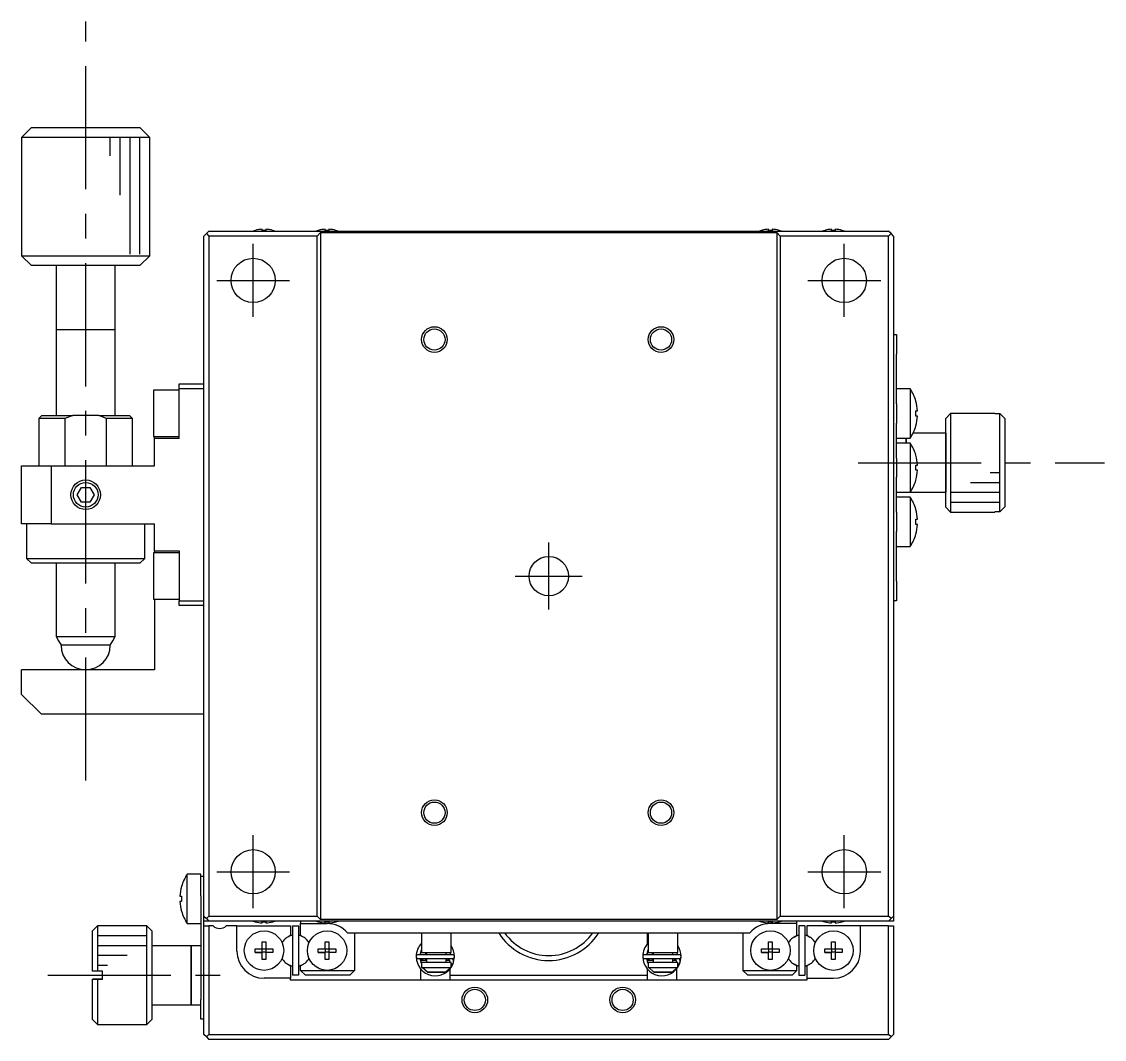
# Model space of a CAD drawing. Extents: x -260 to 382, y 37 to 524.
# Drawn here: x 271.8 to 381.7, y 237.9 to 341.1 of the extents above; entities that cross this region are included whole.
import ezdxf

# ---------------------------------------------------------------- set-up
doc = ezdxf.new("R2010")
doc.units = 0
doc.header["$LTSCALE"] = 10
doc.linetypes.add('CENTER', pattern=[2, 1.25, -0.25, 0.25, -0.25])
doc.layers.get('0').update_dxf_attribs({"linetype": 'CONTINUOUS'})
doc.layers.add('CENTER', color=1, linetype='CENTER')

msp = doc.modelspace()

# ---------------------------------------------------------------- linework, layer by layer
at = {"color": 7, "linetype": 'CONTINUOUS'}
for p, q in [((272.757309, 330.393836), (271.757309, 329.393836)), ((272.757309, 330.393836), (283.757309, 330.393836)), ((284.757309, 329.393836), (283.757309, 330.393836)), ((284.757309, 329.393836), (271.757309, 329.393836)), ((271.757309, 329.393836), (271.757309, 317.393836)), ((284.757309, 317.393836), (284.757309, 329.393836)), ((290.757309, 319.893836), (290.507309, 319.643836)), ((290.757309, 319.893836), (359.757309, 319.893836)), ((295.470948, 319.963357), (295.468693, 319.96798)), ((296.177309, 319.963357), (296.177309, 320.083695)), ((296.537309, 319.963357), (296.177309, 319.963357)), ((296.537309, 320.083695), (296.537309, 319.963357)), ((297.245925, 319.96798), (297.243671, 319.963357)), ((301.870948, 319.963357), (301.868693, 319.96798)), ((302.577309, 319.963357), (302.577309, 320.083695)), ((302.937309, 319.963357), (302.577309, 319.963357)), ((302.937309, 320.083695), (302.937309, 319.963357)), ((303.645925, 319.96798), (303.643671, 319.963357)), ((346.870948, 319.963357), (346.868693, 319.96798)), ((347.577309, 319.963357), (347.577309, 320.083695)), ((347.937309, 319.963357), (347.577309, 319.963357)), ((347.937309, 320.083695), (347.937309, 319.963357)), ((348.645925, 319.96798), (348.643671, 319.963357)), ((353.270948, 319.963357), (353.268693, 319.96798)), ((353.977309, 319.963357), (353.977309, 320.083695)), ((354.337309, 319.963357), (353.977309, 319.963357)), ((354.337309, 320.083695), (354.337309, 319.963357)), ((355.045925, 319.96798), (355.043671, 319.963357)), ((360.007309, 319.643836), (359.757309, 319.893836)), ((290.507309, 319.643836), (290.257309, 319.393836)), ((290.257309, 250.393836), (290.257309, 319.393836)), ((290.507309, 319.643836), (290.757309, 319.393836)), ((301.757309, 319.393836), (290.757309, 319.393836)), ((290.757309, 319.393836), (290.757309, 250.393836)), ((301.757309, 319.393836), (302.107309, 319.743836)), ((301.757309, 250.393836), (301.757309, 319.393836)), ((302.107309, 319.743836), (348.407309, 319.743836)), ((302.107309, 319.743836), (302.107309, 250.043836)), ((348.407309, 319.743836), (348.757309, 319.393836)), ((348.407309, 319.743836), (348.407309, 250.043836)), ((359.757309, 319.393836), (348.757309, 319.393836)), ((348.757309, 319.393836), (348.757309, 250.393836)), ((359.757309, 319.393836), (360.007309, 319.643836)), ((359.757309, 250.393836), (359.757309, 319.393836)), ((360.257309, 319.393836), (360.007309, 319.643836)), ((360.257309, 319.393836), (360.257309, 250.393836)), ((271.757309, 317.393836), (271.757576, 317.393836)), ((271.757309, 317.393836), (272.757309, 316.393836)), ((271.757576, 317.393836), (284.757309, 317.393836)), ((283.757309, 316.393836), (284.757309, 317.393836)), ((283.757309, 316.393836), (272.757535, 316.393836)), ((275.257309, 316.393836), (275.257309, 309.893836)), ((281.257309, 309.893836), (281.257309, 316.393836)), ((281.257314, 309.893836), (275.257304, 309.893836)), ((275.257309, 309.898836), (275.257309, 309.893836)), ((275.257309, 309.893836), (275.257309, 309.888836)), ((275.257309, 309.893836), (275.257309, 301.193855)), ((281.257309, 309.893836), (281.257309, 309.898836)), ((281.257309, 309.888836), (281.257309, 309.893836)), ((281.257309, 301.193855), (281.257309, 309.893836)), ((360.257309, 309.393836), (360.557309, 309.393836)), ((360.557309, 309.393836), (360.557309, 307.393836)), ((360.557309, 302.373632), (360.557309, 307.393836)), ((285.157309, 303.743836), (285.157309, 299.043836)), ((287.757309, 303.743836), (285.157309, 303.743836)), ((287.757309, 304.393836), (290.257309, 304.393836)), ((287.757309, 303.893836), (287.757309, 304.393836)), ((287.757309, 298.846308), (287.757309, 303.893836)), ((290.257309, 303.893836), (287.757309, 303.893836)), ((361.948967, 303.893836), (360.557309, 303.893836)), ((361.948967, 303.893836), (361.948967, 301.393836)), ((360.557309, 302.373632), (360.557309, 301.393836)), ((362.51989, 302.652425), (362.526745, 302.655769)), ((273.807309, 301.193836), (273.507309, 300.893836)), ((273.807309, 301.193836), (276.938219, 301.193836)), ((273.807309, 301.193836), (275.257309, 301.193836)), ((276.938219, 301.193836), (276.135989, 300.893836)), ((279.5764, 301.193836), (276.938219, 301.193836)), ((280.378629, 300.893836), (279.5764, 301.193836)), ((279.5764, 301.193836), (282.707309, 301.193836)), ((281.257309, 301.193836), (282.707309, 301.193836)), ((283.007309, 300.893836), (282.707309, 301.193836)), ((360.557309, 301.393836), (360.557309, 300.41404)), ((361.948967, 301.393836), (361.948967, 298.893836)), ((362.51989, 301.653836), (362.692262, 301.653836)), ((362.51989, 301.133836), (362.51989, 301.653836)), ((362.692262, 301.133836), (362.51989, 301.133836)), ((366.057309, 301.393836), (365.557309, 300.893836)), ((366.057309, 301.393836), (366.057309, 291.393836)), ((370.557309, 301.393836), (366.057309, 301.393836)), ((370.557309, 301.393836), (370.557309, 301.37781)), ((370.557309, 301.37781), (371.057309, 301.37781)), ((371.057309, 291.409861), (371.057309, 301.37781)), ((371.057309, 301.37781), (371.557309, 300.876023)), ((276.135989, 300.893836), (273.507309, 300.893836)), ((273.507309, 300.893836), (273.507309, 296.093836)), ((276.135989, 300.893836), (276.135989, 296.093836)), ((283.007309, 300.893836), (280.378629, 300.893836)), ((280.378629, 296.093836), (280.378629, 300.893836)), ((283.007309, 296.093836), (283.007309, 300.893836)), ((360.557309, 296.873632), (360.557309, 300.41404)), ((362.526745, 300.131903), (362.51989, 300.135246)), ((365.557309, 299.393836), (365.557309, 300.893836)), ((365.557309, 291.893836), (365.557309, 300.893836)), ((371.557309, 300.876023), (371.557309, 291.911649)), ((285.157309, 299.043836), (287.757309, 299.043836)), ((285.257309, 298.87568), (285.257309, 299.043836)), ((365.557309, 299.393836), (362.238438, 299.393836)), ((365.557309, 293.393836), (365.557309, 299.393836)), ((365.557309, 299.393836), (365.557309, 293.393836)), ((285.257309, 298.87568), (287.757309, 298.87568)), ((285.257309, 298.846308), (285.257309, 298.87568)), ((285.257309, 296.093836), (285.257309, 298.846308)), ((287.757309, 298.846308), (285.257309, 298.846308)), ((360.557309, 298.893836), (361.948967, 298.893836)), ((361.948967, 298.393836), (360.557309, 298.393836)), ((361.557309, 298.893836), (361.557309, 298.393836)), ((361.557309, 298.393836), (361.557309, 298.893836)), ((361.948967, 298.393836), (361.948967, 295.893836)), ((360.557309, 296.873632), (360.557309, 295.893836)), ((362.51989, 297.152425), (362.526745, 297.155769)), ((271.757309, 290.193836), (271.757309, 296.093836)), ((271.757309, 296.093836), (274.757309, 296.093836)), ((274.757309, 296.093836), (274.757309, 290.193836)), ((274.757309, 296.093836), (285.257309, 296.093836)), ((360.557309, 295.893836), (360.557309, 294.91404)), ((361.948967, 295.893836), (361.948967, 293.393836)), ((362.51989, 296.153836), (362.692262, 296.153836)), ((362.51989, 295.633836), (362.51989, 296.153836)), ((362.692262, 295.633836), (362.51989, 295.633836)), ((360.557309, 291.373632), (360.557309, 294.91404)), ((362.526745, 294.631903), (362.51989, 294.635246)), ((277.391284, 293.143836), (277.824296, 293.893836)), ((277.824296, 293.893836), (278.690322, 293.893836)), ((278.690322, 293.893836), (279.123335, 293.143836)), ((277.824296, 292.393836), (277.391284, 293.143836)), ((278.690322, 292.393836), (277.824296, 292.393836)), ((279.123335, 293.143836), (278.690322, 292.393836)), ((360.557309, 293.393836), (361.948967, 293.393836)), ((361.948967, 292.893836), (360.557309, 292.893836)), ((361.948967, 293.393836), (365.557309, 293.393836)), ((361.948967, 292.893836), (361.948967, 290.393836)), ((365.557309, 291.893836), (365.557309, 293.393836)), ((360.557309, 291.373632), (360.557309, 290.393836)), ((362.51989, 291.652425), (362.526745, 291.655769)), ((365.557309, 291.893836), (366.057309, 291.393836)), ((366.057309, 291.393836), (370.557309, 291.393836)), ((370.557309, 291.409861), (370.557309, 291.393836)), ((371.057309, 291.409861), (370.557309, 291.409861)), ((371.557309, 291.911649), (371.057309, 291.409861)), ((274.757309, 290.193836), (271.757309, 290.193836)), ((272.257309, 290.193836), (272.257309, 286.693836)), ((274.757309, 290.193836), (285.257309, 290.193836)), ((284.257309, 286.693836), (284.257309, 290.193836)), ((285.257309, 287.441363), (285.257309, 290.193836)), ((360.557309, 290.393836), (360.557309, 289.41404)), ((361.948967, 290.393836), (361.948967, 287.893836)), ((362.51989, 290.653836), (362.692262, 290.653836)), ((362.51989, 290.133836), (362.51989, 290.653836)), ((360.557309, 284.393836), (360.557309, 289.41404)), ((362.692262, 290.133836), (362.51989, 290.133836)), ((362.526745, 289.131903), (362.51989, 289.135246)), ((285.157309, 287.243836), (285.157309, 282.543836)), ((287.757309, 287.243836), (285.157309, 287.243836)), ((285.257309, 287.441363), (287.757309, 287.441363)), ((285.257309, 287.411991), (285.257309, 287.441363)), ((287.757309, 287.411991), (285.257309, 287.411991)), ((285.257309, 287.411991), (285.257309, 287.243836)), ((287.757309, 287.441363), (287.757309, 282.393836)), ((360.557309, 287.893836), (361.948967, 287.893836)), ((272.257309, 286.693836), (284.257309, 286.693836)), ((272.257309, 286.693836), (272.757309, 286.193836)), ((283.757309, 286.193836), (272.757309, 286.193836)), ((275.257309, 286.193816), (275.257309, 278.759861)), ((281.257309, 278.759861), (281.257309, 286.193816)), ((283.757309, 286.193836), (284.257309, 286.693836)), ((360.557309, 284.393836), (360.557309, 282.393836)), ((285.157309, 282.543836), (287.757309, 282.543836)), ((285.257309, 282.543836), (285.257309, 275.393836)), ((287.757309, 282.393836), (290.257309, 282.393836)), ((287.757309, 281.893836), (287.757309, 282.393836)), ((290.257309, 281.893836), (287.757309, 281.893836)), ((360.557309, 282.393836), (360.257309, 282.393836)), ((275.257309, 278.759861), (275.507309, 278.326848)), ((275.257432, 278.759861), (281.257309, 278.759861)), ((275.507309, 278.326848), (275.757309, 277.893836)), ((280.757309, 277.893836), (281.007309, 278.326848)), ((281.007309, 278.326848), (281.257309, 278.759861)), ((280.757309, 277.893836), (275.757412, 277.893836)), ((285.257309, 275.393836), (271.757309, 275.393836)), ((271.757309, 272.893836), (271.757309, 275.393836)), ((271.757309, 272.893836), (273.757309, 270.893836)), ((290.257309, 270.893836), (273.757309, 270.893836)), ((288.565652, 249.643836), (288.565652, 254.643836)), ((289.957309, 254.643836), (288.565652, 254.643836)), ((289.957309, 254.443836), (289.957309, 254.643836)), ((289.957309, 252.443836), (289.957309, 254.443836)), ((289.957309, 254.443836), (290.257309, 254.443836)), ((287.987873, 253.405769), (287.994728, 253.402425)), ((287.822357, 252.403836), (287.994728, 252.403836)), ((287.994728, 251.883836), (287.822357, 251.883836)), ((287.994728, 252.403836), (287.994728, 251.883836)), ((289.957309, 252.443836), (289.957309, 241.943836)), ((287.994728, 250.885246), (287.987873, 250.881903)), ((288.565652, 249.643836), (289.957309, 249.643836)), ((290.257309, 249.893836), (290.257309, 250.393836)), ((290.257309, 250.393836), (290.507309, 250.143836)), ((290.257309, 249.393836), (290.257309, 249.893836)), ((290.757309, 249.893836), (290.257309, 249.893836)), ((290.757309, 250.393836), (290.507309, 250.143836)), ((290.507309, 250.143836), (290.757309, 249.893836)), ((290.757309, 250.393836), (301.757309, 250.393836)), ((359.757309, 249.893836), (290.757309, 249.893836)), ((295.468693, 249.819692), (295.470948, 249.824314)), ((296.177309, 249.824314), (296.537309, 249.824314)), ((296.177309, 249.703977), (296.177309, 249.824314)), ((296.537309, 249.824314), (296.537309, 249.703977)), ((297.243671, 249.824314), (297.245925, 249.819692)), ((300.057309, 249.893836), (300.057309, 249.643836)), ((300.057309, 249.643836), (302.757309, 249.643836)), ((300.057309, 248.438248), (300.057309, 249.643836)), ((302.107309, 250.043836), (301.757309, 250.393836)), ((301.868693, 249.819692), (301.870948, 249.824314)), ((348.407309, 250.043836), (302.107309, 250.043836)), ((302.577309, 249.824314), (302.937309, 249.824314)), ((302.577309, 249.703977), (302.577309, 249.824314)), ((302.937309, 249.824314), (302.937309, 249.703977)), ((303.643671, 249.824314), (303.645925, 249.819692)), ((346.868693, 249.819692), (346.870948, 249.824314)), ((347.577309, 249.824314), (347.937309, 249.824314)), ((347.577309, 249.703977), (347.577309, 249.824314)), ((350.457309, 249.643836), (347.757309, 249.643836)), ((347.937309, 249.824314), (347.937309, 249.703977)), ((348.757309, 250.393836), (348.407309, 250.043836)), ((348.643671, 249.824314), (348.645925, 249.819692)), ((348.757309, 250.393836), (359.757309, 250.393836)), ((350.457309, 249.643836), (350.457309, 249.893836)), ((350.457309, 248.438248), (350.457309, 249.643836)), ((353.268693, 249.819692), (353.270948, 249.824314)), ((353.977309, 249.824314), (354.337309, 249.824314)), ((353.977309, 249.703977), (353.977309, 249.824314)), ((354.337309, 249.824314), (354.337309, 249.703977)), ((355.043671, 249.824314), (355.045925, 249.819692)), ((360.007309, 250.143836), (359.757309, 250.393836)), ((359.757309, 249.893836), (360.007309, 250.143836)), ((360.257309, 249.893836), (359.757309, 249.893836)), ((360.007309, 250.143836), (360.257309, 250.393836)), ((360.257309, 250.393836), (360.257309, 249.893836)), ((279.457309, 249.393836), (278.957309, 248.893836)), ((278.957309, 244.793836), (278.957309, 248.893836)), ((279.457309, 249.393836), (279.457309, 244.793836)), ((284.457309, 249.393836), (279.457309, 249.393836)), ((284.457309, 239.393836), (284.457309, 249.393836)), ((284.957309, 248.893836), (284.457309, 249.393836)), ((284.957309, 248.893836), (284.957309, 239.893836)), ((290.257309, 238.393836), (290.257309, 249.393836)), ((290.257309, 249.393836), (290.757309, 249.393836)), ((290.757309, 249.393836), (290.757309, 238.393836)), ((291.195871, 249.393836), (290.757309, 249.393836)), ((293.607309, 249.393836), (292.518747, 249.393836)), ((293.607309, 246.843836), (293.607309, 249.393836)), ((293.607309, 249.393836), (299.057309, 249.393836)), ((299.057309, 248.438248), (298.763559, 248.268651)), ((299.057309, 249.393836), (299.057309, 248.438248)), ((299.257309, 249.393836), (299.257309, 244.393836)), ((299.257309, 249.393836), (299.857309, 249.393836)), ((299.857309, 249.393836), (299.857309, 244.393836)), ((300.351059, 248.268651), (300.057309, 248.438248)), ((304.836371, 248.693836), (345.678247, 248.693836)), ((305.557309, 248.693836), (305.557309, 244.893836)), ((312.357309, 248.693836), (312.357309, 246.693836)), ((315.357309, 246.693836), (315.357309, 248.693836)), ((335.257309, 248.693836), (335.257309, 247.535956)), ((335.357309, 248.693836), (335.357309, 246.693836)), ((338.357309, 246.693836), (338.357309, 248.693836)), ((344.957309, 248.693836), (344.957309, 244.893836)), ((350.163559, 248.268651), (350.457309, 248.438248)), ((350.657309, 249.393836), (350.657309, 244.393836)), ((351.257309, 249.393836), (350.657309, 249.393836)), ((351.257309, 249.393836), (351.257309, 244.393836)), ((351.457309, 249.393836), (351.457309, 248.438248)), ((356.907309, 249.393836), (351.457309, 249.393836)), ((351.457309, 248.438248), (351.751059, 248.268651)), ((356.907309, 246.843836), (356.907309, 249.393836)), ((359.757309, 249.393836), (356.907309, 249.393836)), ((359.757309, 238.393836), (359.757309, 249.393836)), ((359.757309, 249.393836), (360.257309, 249.393836)), ((360.257309, 249.393836), (360.257309, 238.393836)), ((288.957309, 247.393836), (284.957309, 247.393836)), ((288.957309, 241.393836), (288.957309, 247.393836)), ((288.957309, 247.393836), (288.957309, 241.393836)), ((289.957309, 247.393836), (288.957309, 247.393836)), ((296.177309, 247.780197), (296.537309, 247.780197)), ((296.177309, 247.073836), (296.177309, 247.780197)), ((296.537309, 247.780197), (296.537309, 247.073836)), ((302.577309, 247.780197), (302.937309, 247.780197)), ((302.577309, 247.073836), (302.577309, 247.780197)), ((302.937309, 247.780197), (302.937309, 247.073836)), ((335.257309, 247.535228), (335.257309, 247.535073)), ((335.257309, 247.534828), (335.257309, 247.534707)), ((347.577309, 247.780197), (347.937309, 247.780197)), ((347.577309, 247.073836), (347.577309, 247.780197)), ((347.937309, 247.780197), (347.937309, 247.073836)), ((353.977309, 247.780197), (354.337309, 247.780197)), ((353.977309, 247.073836), (353.977309, 247.780197)), ((354.337309, 247.780197), (354.337309, 247.073836)), ((295.470948, 247.073836), (296.177309, 247.073836)), ((295.470948, 246.713836), (295.470948, 247.073836)), ((296.177309, 246.713836), (295.470948, 246.713836)), ((295.470948, 246.713836), (296.177309, 246.713836)), ((296.187681, 247.063463), (296.177309, 247.073836)), ((296.187681, 246.724208), (296.177309, 246.713836)), ((296.177309, 246.007474), (296.177309, 246.713836)), ((296.187681, 247.063463), (296.526937, 247.063463)), ((296.187681, 246.724208), (296.187681, 247.063463)), ((296.526937, 246.724208), (296.187681, 246.724208)), ((296.526937, 247.063463), (296.537309, 247.073836)), ((296.526937, 247.063463), (296.526937, 246.724208)), ((296.526937, 246.724208), (296.537309, 246.713836)), ((296.537309, 247.073836), (297.243671, 247.073836)), ((296.537309, 246.713836), (296.537309, 246.007474)), ((297.243671, 246.713836), (296.537309, 246.713836)), ((297.243671, 246.713836), (296.537309, 246.713836)), ((297.243671, 247.073836), (297.243671, 246.713836)), ((301.870948, 247.073836), (302.577309, 247.073836)), ((301.870948, 246.713836), (301.870948, 247.073836)), ((302.577309, 246.713836), (301.870948, 246.713836)), ((301.870948, 246.713836), (302.577309, 246.713836)), ((302.587681, 247.063463), (302.577309, 247.073836)), ((302.587681, 246.724208), (302.577309, 246.713836)), ((302.577309, 246.007474), (302.577309, 246.713836)), ((302.587681, 247.063463), (302.926937, 247.063463)), ((302.587681, 246.724208), (302.587681, 247.063463)), ((302.926937, 246.724208), (302.587681, 246.724208)), ((302.926937, 247.063463), (302.937309, 247.073836)), ((302.926937, 247.063463), (302.926937, 246.724208)), ((302.926937, 246.724208), (302.937309, 246.713836)), ((302.937309, 247.073836), (303.643671, 247.073836)), ((302.937309, 246.713836), (302.937309, 246.007474)), ((303.643671, 246.713836), (302.937309, 246.713836)), ((303.643671, 246.713836), (302.937309, 246.713836)), ((303.643671, 247.073836), (303.643671, 246.713836)), ((315.497401, 246.482329), (311.997401, 246.482329)), ((312.204089, 246.482384), (312.357222, 246.98601)), ((312.314579, 246.893836), (312.357309, 246.893836)), ((312.357309, 246.693836), (315.357309, 246.693836)), ((312.357309, 246.693836), (312.857309, 246.693836)), ((312.757309, 246.693836), (312.757309, 246.482329)), ((312.857309, 246.693836), (314.857309, 246.693836)), ((312.857309, 246.693836), (314.857309, 246.693836)), ((312.857309, 246.693836), (312.857309, 246.482329)), ((314.857309, 246.693836), (315.357309, 246.693836)), ((314.857309, 246.482329), (314.857309, 246.693836)), ((315.248986, 246.693935), (315.291028, 246.482351)), ((315.257307, 246.660225), (315.257307, 246.660103)), ((315.257307, 246.659305), (315.257307, 246.482329)), ((315.554389, 245.570345), (315.691118, 246.260179)), ((338.497401, 246.482329), (334.997401, 246.482329)), ((335.204089, 246.482384), (335.357222, 246.98601)), ((335.257309, 246.733183), (335.257309, 246.733015)), ((335.257309, 246.73218), (335.257309, 246.482329)), ((335.314579, 246.893836), (335.357309, 246.893836)), ((335.357309, 246.693836), (338.357309, 246.693836)), ((335.357309, 246.693836), (335.857309, 246.693836)), ((335.757309, 246.693836), (335.757309, 246.482329)), ((335.857309, 246.693836), (337.857309, 246.693836)), ((335.857309, 246.693836), (337.857309, 246.693836)), ((335.857309, 246.693836), (335.857309, 246.482329)), ((337.857309, 246.693836), (338.357309, 246.693836)), ((337.857309, 246.482329), (337.857309, 246.693836)), ((338.248986, 246.693935), (338.291028, 246.482351)), ((338.554389, 245.570345), (338.691118, 246.260179)), ((346.870948, 247.073836), (347.577309, 247.073836)), ((346.870948, 246.713836), (346.870948, 247.073836)), ((347.577309, 246.713836), (346.870948, 246.713836)), ((346.870948, 246.713836), (347.577309, 246.713836)), ((347.587681, 247.063463), (347.577309, 247.073836)), ((347.587681, 246.724208), (347.577309, 246.713836)), ((347.577309, 246.007474), (347.577309, 246.713836)), ((347.587681, 247.063463), (347.926937, 247.063463)), ((347.587681, 246.724208), (347.587681, 247.063463)), ((347.926937, 246.724208), (347.587681, 246.724208)), ((347.926937, 247.063463), (347.937309, 247.073836)), ((347.926937, 247.063463), (347.926937, 246.724208)), ((347.926937, 246.724208), (347.937309, 246.713836)), ((347.937309, 247.073836), (348.643671, 247.073836)), ((347.937309, 246.713836), (347.937309, 246.007474)), ((348.643671, 246.713836), (347.937309, 246.713836)), ((348.643671, 246.713836), (347.937309, 246.713836)), ((348.643671, 247.073836), (348.643671, 246.713836)), ((353.270948, 247.073836), (353.977309, 247.073836)), ((353.270948, 246.713836), (353.270948, 247.073836)), ((353.977309, 246.713836), (353.270948, 246.713836)), ((353.270948, 246.713836), (353.977309, 246.713836)), ((353.987681, 247.063463), (353.977309, 247.073836)), ((353.987681, 246.724208), (353.977309, 246.713836)), ((353.977309, 246.007474), (353.977309, 246.713836)), ((353.987681, 247.063463), (354.326937, 247.063463)), ((353.987681, 246.724208), (353.987681, 247.063463)), ((354.326937, 246.724208), (353.987681, 246.724208)), ((354.326937, 247.063463), (354.337309, 247.073836)), ((354.326937, 247.063463), (354.326937, 246.724208)), ((354.326937, 246.724208), (354.337309, 246.713836)), ((354.337309, 247.073836), (355.043671, 247.073836)), ((354.337309, 246.713836), (354.337309, 246.007474)), ((355.043671, 246.713836), (354.337309, 246.713836)), ((355.043671, 246.713836), (354.337309, 246.713836)), ((355.043671, 247.073836), (355.043671, 246.713836)), ((296.537309, 246.007474), (296.177309, 246.007474)), ((298.763559, 245.51902), (299.057309, 245.349424)), ((299.057309, 245.349424), (299.057309, 244.093836)), ((300.057309, 245.349424), (300.351059, 245.51902)), ((300.057309, 244.893836), (300.057309, 245.349424)), ((302.937309, 246.007474), (302.577309, 246.007474)), ((311.938138, 245.578139), (311.959327, 245.521942)), ((311.997401, 246.092329), (315.497401, 246.092329)), ((312.357245, 245.589084), (312.203766, 246.092288)), ((312.293991, 245.793298), (312.294451, 245.808376)), ((312.294302, 245.778219), (312.293991, 245.793298)), ((312.295381, 245.763177), (312.294302, 245.778219)), ((312.294451, 245.808376), (312.295679, 245.823413)), ((312.297225, 245.748214), (312.295381, 245.763177)), ((312.295679, 245.823413), (312.297673, 245.838369)), ((312.299828, 245.733368), (312.297225, 245.748214)), ((312.297673, 245.838369), (312.300426, 245.853205)), ((312.303183, 245.718677), (312.299828, 245.733368)), ((312.300426, 245.853205), (312.303931, 245.867882)), ((312.30728, 245.70418), (312.303183, 245.718677)), ((312.303931, 245.867882), (312.308178, 245.882361)), ((312.312106, 245.689914), (312.30728, 245.70418)), ((312.308178, 245.882361), (312.313155, 245.896606)), ((312.857309, 245.893836), (312.31191, 245.893836)), ((312.317887, 245.675354), (312.312106, 245.689914)), ((312.313155, 245.896606), (312.318846, 245.910579)), ((312.318154, 245.674088), (312.317776, 245.675589)), ((312.318846, 245.910579), (312.325237, 245.924245)), ((312.325237, 245.924245), (312.332309, 245.937568)), ((312.332309, 245.937568), (312.340043, 245.950517)), ((312.340043, 245.950517), (312.348416, 245.963059)), ((312.348416, 245.963059), (312.357406, 245.975163)), ((315.357309, 245.693836), (312.357309, 245.693836)), ((312.357309, 245.693836), (312.357309, 245.193836)), ((312.357309, 245.193836), (312.411626, 245.193836)), ((312.357406, 245.975163), (312.366989, 245.986799)), ((312.366989, 245.986799), (312.377139, 245.997941)), ((312.377139, 245.997941), (312.387828, 246.008562)), ((312.387828, 246.008562), (312.39903, 246.018637)), ((312.39903, 246.018637), (312.410715, 246.028143)), ((312.410715, 246.028143), (312.422853, 246.037058)), ((312.411626, 245.193836), (315.302992, 245.193836)), ((312.940794, 244.693836), (312.411626, 245.193836)), ((312.422853, 246.037058), (312.435413, 246.045362)), ((312.435413, 246.045362), (312.448363, 246.053038)), ((312.448363, 246.053038), (312.461673, 246.060067)), ((312.461673, 246.060067), (312.475308, 246.066435)), ((312.475308, 246.066435), (312.489236, 246.072127)), ((312.489236, 246.072127), (312.503422, 246.077133)), ((312.503422, 246.077133), (312.517833, 246.08144)), ((312.517833, 246.08144), (312.532435, 246.08504)), ((312.532435, 246.08504), (312.547192, 246.087926)), ((312.547192, 246.087926), (312.562069, 246.090092)), ((312.562069, 246.090092), (312.577031, 246.091533)), ((312.577031, 246.091533), (312.592044, 246.092246)), ((312.592044, 246.092246), (312.599081, 246.092329)), ((312.757309, 246.092329), (312.757309, 245.893836)), ((312.857309, 246.092329), (312.857309, 245.693836)), ((315.302992, 245.193836), (314.773824, 244.693836)), ((314.857309, 245.693836), (314.857309, 246.092329)), ((315.182697, 245.893836), (314.857309, 245.893836)), ((314.89572, 246.092329), (314.909954, 246.091995)), ((314.909954, 246.091995), (314.924943, 246.090934)), ((314.924943, 246.090934), (314.939861, 246.089146)), ((314.939861, 246.089146), (314.954673, 246.086638)), ((314.954673, 246.086638), (314.969345, 246.083414)), ((314.969345, 246.083414), (314.983841, 246.079481)), ((314.983841, 246.079481), (314.998127, 246.074849)), ((314.998127, 246.074849), (315.01217, 246.069527)), ((315.01217, 246.069527), (315.025936, 246.063527)), ((315.025936, 246.063527), (315.039393, 246.056862)), ((315.039393, 246.056862), (315.052507, 246.049548)), ((315.052507, 246.049548), (315.065247, 246.041599)), ((315.065247, 246.041599), (315.077582, 246.033035)), ((315.077582, 246.033035), (315.089481, 246.023873)), ((315.089481, 246.023873), (315.100915, 246.014135)), ((315.100915, 246.014135), (315.111855, 246.003842)), ((315.111855, 246.003842), (315.122273, 245.993018)), ((315.122273, 245.993018), (315.132142, 245.981688)), ((315.132142, 245.981688), (315.141436, 245.969879)), ((315.141436, 245.969879), (315.15013, 245.957617)), ((315.15013, 245.957617), (315.158203, 245.944932)), ((315.158203, 245.944932), (315.16563, 245.931855)), ((315.16563, 245.931855), (315.172392, 245.918418)), ((315.172392, 245.918418), (315.17847, 245.904652)), ((315.17847, 245.904652), (315.183846, 245.890593)), ((315.183846, 245.890593), (315.188506, 245.876275)), ((315.185576, 245.698138), (315.184094, 245.69381)), ((315.189989, 245.712568), (315.185576, 245.698138)), ((315.188506, 245.876275), (315.192434, 245.861736)), ((315.193661, 245.727204), (315.189989, 245.712568)), ((315.192434, 245.861736), (315.19562, 245.847011)), ((315.196583, 245.742007), (315.193661, 245.727204)), ((315.19562, 245.847011), (315.198053, 245.832139)), ((315.198746, 245.756938), (315.196583, 245.742007)), ((315.198053, 245.832139), (315.199727, 245.817159)), ((315.200144, 245.771959), (315.198746, 245.756938)), ((315.199727, 245.817159), (315.200635, 245.802109)), ((315.200774, 245.787029), (315.200144, 245.771959)), ((315.200635, 245.802109), (315.200774, 245.787029)), ((315.302992, 245.193836), (315.357309, 245.193836)), ((315.357309, 245.193836), (315.357309, 245.693836)), ((315.357309, 245.571059), (315.37187, 245.565052)), ((315.530689, 245.513065), (315.35731, 245.560192)), ((315.37187, 245.565052), (315.386328, 245.559267)), ((315.386328, 245.559267), (315.400587, 245.553742)), ((315.400587, 245.553742), (315.414554, 245.548512)), ((315.414554, 245.548512), (315.428135, 245.543613)), ((315.428135, 245.543613), (315.441243, 245.539077)), ((315.441243, 245.539077), (315.45379, 245.534934)), ((315.45379, 245.534934), (315.465694, 245.53121)), ((315.465694, 245.53121), (315.476876, 245.527931)), ((315.476876, 245.527931), (315.487263, 245.525118)), ((315.487263, 245.525118), (315.496785, 245.522789)), ((315.496785, 245.522789), (315.505381, 245.520961)), ((315.505381, 245.520961), (315.512994, 245.519645)), ((315.512994, 245.519645), (315.519573, 245.518849)), ((315.519573, 245.518849), (315.525075, 245.51858)), ((315.524696, 246.085697), (315.520771, 246.093845)), ((315.521708, 245.492785), (315.533587, 245.51989)), ((315.538607, 246.054324), (315.524696, 246.085697)), ((315.525075, 245.51858), (315.529464, 245.518838)), ((315.529464, 245.518838), (315.531672, 245.519279)), ((315.531672, 245.519279), (315.535474, 245.521942)), ((315.535474, 245.521942), (315.547549, 245.552119)), ((315.550933, 246.022309), (315.538607, 246.054324)), ((315.547549, 245.552119), (315.558731, 245.584549)), ((315.561642, 245.989729), (315.550933, 246.022309)), ((315.558731, 245.584549), (315.568276, 245.617489)), ((315.570709, 245.956664), (315.561642, 245.989729)), ((315.568276, 245.617489), (315.576162, 245.650855)), ((315.578113, 245.923196), (315.570709, 245.956664)), ((315.576162, 245.650855), (315.582369, 245.684566)), ((315.583836, 245.889406), (315.578113, 245.923196)), ((315.582369, 245.684566), (315.586884, 245.718538)), ((315.587863, 245.855377), (315.583836, 245.889406)), ((315.586884, 245.718538), (315.589695, 245.752689)), ((315.590185, 245.821192), (315.587863, 245.855377)), ((315.589695, 245.752689), (315.590796, 245.786935)), ((315.590796, 245.786935), (315.590185, 245.821192)), ((334.938138, 245.578139), (334.959327, 245.521942)), ((334.997401, 246.092329), (338.497401, 246.092329)), ((335.357245, 245.589084), (335.203766, 246.092288)), ((335.293991, 245.793298), (335.294451, 245.808376)), ((335.294302, 245.778219), (335.293991, 245.793298)), ((335.295381, 245.763177), (335.294302, 245.778219)), ((335.294451, 245.808376), (335.295679, 245.823413)), ((335.297225, 245.748214), (335.295381, 245.763177)), ((335.295679, 245.823413), (335.297673, 245.838369)), ((335.299828, 245.733368), (335.297225, 245.748214)), ((335.297673, 245.838369), (335.300426, 245.853205)), ((335.303183, 245.718677), (335.299828, 245.733368)), ((335.300426, 245.853205), (335.303931, 245.867882)), ((335.30728, 245.70418), (335.303183, 245.718677)), ((335.303931, 245.867882), (335.308178, 245.882361)), ((335.312106, 245.689914), (335.30728, 245.70418)), ((335.308178, 245.882361), (335.313155, 245.896606)), ((335.857309, 245.893836), (335.31191, 245.893836)), ((335.317887, 245.675354), (335.312106, 245.689914)), ((335.313155, 245.896606), (335.318846, 245.910579)), ((335.318154, 245.674088), (335.317776, 245.675589)), ((335.318846, 245.910579), (335.325237, 245.924245)), ((335.325237, 245.924245), (335.332309, 245.937568)), ((335.332309, 245.937568), (335.340043, 245.950517)), ((335.340043, 245.950517), (335.348416, 245.963059)), ((335.348416, 245.963059), (335.357406, 245.975163)), ((338.357309, 245.693836), (335.357309, 245.693836)), ((335.357309, 245.693836), (335.357309, 245.193836)), ((335.357309, 245.193836), (335.411626, 245.193836)), ((335.357406, 245.975163), (335.366989, 245.986799)), ((335.366989, 245.986799), (335.377139, 245.997941)), ((335.377139, 245.997941), (335.387828, 246.008562)), ((335.387828, 246.008562), (335.39903, 246.018637)), ((335.39903, 246.018637), (335.410715, 246.028143)), ((335.410715, 246.028143), (335.422853, 246.037058)), ((335.411626, 245.193836), (338.302992, 245.193836)), ((335.940794, 244.693836), (335.411626, 245.193836)), ((335.422853, 246.037058), (335.435413, 246.045362)), ((335.435413, 246.045362), (335.448363, 246.053038)), ((335.448363, 246.053038), (335.461673, 246.060067)), ((335.461673, 246.060067), (335.475308, 246.066435)), ((335.475308, 246.066435), (335.489236, 246.072127)), ((335.489236, 246.072127), (335.503422, 246.077133)), ((335.503422, 246.077133), (335.517833, 246.08144)), ((335.517833, 246.08144), (335.532435, 246.08504)), ((335.532435, 246.08504), (335.547192, 246.087926)), ((335.547192, 246.087926), (335.562069, 246.090092)), ((335.562069, 246.090092), (335.577031, 246.091533)), ((335.577031, 246.091533), (335.592044, 246.092246)), ((335.592044, 246.092246), (335.599081, 246.092329)), ((335.757309, 246.092329), (335.757309, 245.893836)), ((335.857309, 246.092329), (335.857309, 245.693836)), ((338.302992, 245.193836), (337.773824, 244.693836)), ((337.857309, 245.693836), (337.857309, 246.092329)), ((338.182697, 245.893836), (337.857309, 245.893836)), ((337.89572, 246.092329), (337.909954, 246.091995)), ((337.909954, 246.091995), (337.924943, 246.090934)), ((337.924943, 246.090934), (337.939861, 246.089146)), ((337.939861, 246.089146), (337.954673, 246.086638)), ((337.954673, 246.086638), (337.969345, 246.083414)), ((337.969345, 246.083414), (337.983841, 246.079481)), ((337.983841, 246.079481), (337.998127, 246.074849)), ((337.998127, 246.074849), (338.01217, 246.069527)), ((338.01217, 246.069527), (338.025936, 246.063527)), ((338.025936, 246.063527), (338.039393, 246.056862)), ((338.039393, 246.056862), (338.052507, 246.049548)), ((338.052507, 246.049548), (338.065247, 246.041599)), ((338.065247, 246.041599), (338.077582, 246.033035)), ((338.077582, 246.033035), (338.089481, 246.023873)), ((338.089481, 246.023873), (338.100915, 246.014135)), ((338.100915, 246.014135), (338.111855, 246.003842)), ((338.111855, 246.003842), (338.122273, 245.993018)), ((338.122273, 245.993018), (338.132142, 245.981688)), ((338.132142, 245.981688), (338.141436, 245.969879)), ((338.141436, 245.969879), (338.15013, 245.957617)), ((338.15013, 245.957617), (338.158203, 245.944932)), ((338.158203, 245.944932), (338.16563, 245.931855)), ((338.16563, 245.931855), (338.172392, 245.918418)), ((338.172392, 245.918418), (338.17847, 245.904652)), ((338.17847, 245.904652), (338.183846, 245.890593)), ((338.183846, 245.890593), (338.188506, 245.876275)), ((338.185576, 245.698138), (338.184094, 245.69381)), ((338.189989, 245.712568), (338.185576, 245.698138)), ((338.188506, 245.876275), (338.192434, 245.861736)), ((338.193661, 245.727204), (338.189989, 245.712568)), ((338.192434, 245.861736), (338.19562, 245.847011)), ((338.196583, 245.742007), (338.193661, 245.727204)), ((338.19562, 245.847011), (338.198053, 245.832139)), ((338.198746, 245.756938), (338.196583, 245.742007)), ((338.198053, 245.832139), (338.199727, 245.817159)), ((338.200144, 245.771959), (338.198746, 245.756938)), ((338.199727, 245.817159), (338.200635, 245.802109)), ((338.200774, 245.787029), (338.200144, 245.771959)), ((338.200635, 245.802109), (338.200774, 245.787029)), ((338.302992, 245.193836), (338.357309, 245.193836)), ((338.357309, 245.193836), (338.357309, 245.693836)), ((338.357309, 245.571059), (338.371865, 245.565055)), ((338.530689, 245.513065), (338.35731, 245.560192)), ((338.371865, 245.565055), (338.386318, 245.559271)), ((338.386318, 245.559271), (338.400572, 245.553748)), ((338.400572, 245.553748), (338.414534, 245.54852)), ((338.414534, 245.54852), (338.428111, 245.543622)), ((338.428111, 245.543622), (338.441215, 245.539087)), ((338.441215, 245.539087), (338.453759, 245.534944)), ((338.453759, 245.534944), (338.465661, 245.53122)), ((338.465661, 245.53122), (338.476841, 245.527941)), ((338.476841, 245.527941), (338.487227, 245.525127)), ((338.487227, 245.525127), (338.496749, 245.522798)), ((338.496749, 245.522798), (338.505346, 245.520968)), ((338.505346, 245.520968), (338.512961, 245.51965)), ((338.512961, 245.51965), (338.519543, 245.518852)), ((338.519543, 245.518852), (338.525049, 245.51858)), ((338.524696, 246.085697), (338.520771, 246.093845)), ((338.521708, 245.492785), (338.53089, 245.513633)), ((338.538607, 246.054324), (338.524696, 246.085697)), ((338.525049, 245.51858), (338.529442, 245.518835)), ((338.529442, 245.518835), (338.531672, 245.519279)), ((338.531672, 245.519279), (338.535474, 245.521942)), ((338.535474, 245.521942), (338.547549, 245.552119)), ((338.550933, 246.022309), (338.538607, 246.054324)), ((338.547549, 245.552119), (338.558731, 245.584549)), ((338.561642, 245.989729), (338.550933, 246.022309)), ((338.558731, 245.584549), (338.568276, 245.617489)), ((338.570709, 245.956664), (338.561642, 245.989729)), ((338.568276, 245.617489), (338.576162, 245.650855)), ((338.578113, 245.923196), (338.570709, 245.956664)), ((338.576162, 245.650855), (338.582369, 245.684566)), ((338.583836, 245.889406), (338.578113, 245.923196)), ((338.582369, 245.684566), (338.586884, 245.718538)), ((338.587863, 245.855377), (338.583836, 245.889406)), ((338.586884, 245.718538), (338.589695, 245.752689)), ((338.590185, 245.821192), (338.587863, 245.855377)), ((338.589695, 245.752689), (338.590796, 245.786935)), ((338.590796, 245.786935), (338.590185, 245.821192)), ((347.937309, 246.007474), (347.577309, 246.007474)), ((350.457309, 245.349424), (350.163559, 245.51902)), ((350.457309, 244.893836), (350.457309, 245.349424)), ((351.751059, 245.51902), (351.457309, 245.349424)), ((351.457309, 245.349424), (351.457309, 244.093836)), ((354.337309, 246.007474), (353.977309, 246.007474)), ((279.457309, 244.793836), (278.957309, 244.793836)), ((278.957309, 239.893836), (278.957309, 243.993836)), ((278.957309, 243.993836), (279.457309, 243.993836)), ((279.457309, 243.993836), (278.957309, 243.993836)), ((279.957309, 244.793836), (279.457309, 244.793836)), ((279.957309, 243.993836), (279.457309, 243.993836)), ((279.457309, 243.993836), (279.457309, 239.393836)), ((279.457309, 243.993836), (279.957309, 243.993836)), ((279.957309, 243.993836), (279.957309, 244.793836)), ((299.057309, 244.093836), (296.357309, 244.093836)), ((299.057309, 243.893836), (299.057309, 244.093836)), ((299.857309, 244.393836), (299.257309, 244.393836)), ((300.057309, 244.893836), (302.757309, 244.893836)), ((300.557309, 244.393836), (300.057309, 244.893836)), ((305.057309, 244.393836), (300.557309, 244.393836)), ((302.757309, 244.893836), (305.557309, 244.893836)), ((305.557309, 244.893836), (305.057309, 244.393836)), ((312.257309, 245.039706), (312.257309, 243.893836)), ((314.773824, 244.693836), (312.940794, 244.693836)), ((312.940794, 244.693836), (314.773824, 244.693836)), ((315.257307, 244.393836), (335.257309, 244.393836)), ((315.257309, 243.893836), (315.257309, 245.063369)), ((335.257309, 245.039706), (335.257309, 243.893836)), ((337.773824, 244.693836), (335.940794, 244.693836)), ((335.940794, 244.693836), (337.773824, 244.693836)), ((338.257309, 243.893836), (338.257309, 245.063369)), ((344.957309, 244.893836), (347.757309, 244.893836)), ((345.457309, 244.393836), (344.957309, 244.893836)), ((349.957309, 244.393836), (345.457309, 244.393836)), ((347.757309, 244.893836), (350.457309, 244.893836)), ((350.457309, 244.893836), (349.957309, 244.393836)), ((350.657309, 244.393836), (351.257309, 244.393836)), ((351.457309, 244.093836), (351.457309, 243.893836)), ((351.457309, 244.093836), (354.157309, 244.093836)), ((351.457309, 243.893836), (299.057309, 243.893836)), ((289.957309, 239.943836), (289.957309, 241.943836)), ((284.957309, 241.393836), (288.957309, 241.393836)), ((288.957309, 241.393836), (289.957309, 241.393836)), ((278.957309, 239.893836), (279.457309, 239.393836)), ((284.457309, 239.393836), (284.957309, 239.893836)), ((290.257309, 239.943836), (289.957309, 239.943836)), ((279.457309, 239.393836), (284.457309, 239.393836)), ((290.507309, 238.143836), (290.257309, 238.393836)), ((290.757309, 238.393836), (290.507309, 238.143836)), ((290.507309, 238.143836), (290.757309, 237.893836)), ((290.757309, 238.393836), (359.757309, 238.393836)), ((359.757309, 237.893836), (290.757309, 237.893836)), ((360.007309, 238.143836), (359.757309, 238.393836)), ((360.007309, 238.143836), (359.757309, 237.893836)), ((360.257309, 238.393836), (360.007309, 238.143836))]:
    msp.add_line(p, q, dxfattribs=at)
at = {"color": 3, "linetype": 'CONTINUOUS'}
for p, q in [((280.757309, 327.543836), (280.757309, 329.393836)), ((281.757309, 323.543836), (281.757309, 329.393836)), ((282.757309, 317.543836), (282.757309, 329.393836)), ((283.757309, 317.543836), (283.757309, 329.393836)), ((370.057309, 295.393836), (371.057309, 295.393836)), ((368.057309, 294.393836), (371.057309, 294.393836)), ((366.057309, 293.393836), (371.057309, 293.393836)), ((366.057309, 292.393836), (371.057309, 292.393836)), ((284.457309, 248.393836), (279.457309, 248.393836)), ((284.457309, 247.393836), (279.457309, 247.393836)), ((282.457309, 246.393836), (279.457309, 246.393836)), ((280.457309, 245.393836), (279.457309, 245.393836))]:
    msp.add_line(p, q, dxfattribs=at)
at = {"color": 7, "linetype": 'CONTINUOUS'}
for centre, radius in [((295.257309, 314.893836), 2.25), ((355.257309, 314.893836), 2.25), ((313.657309, 308.893836), 1.075), ((336.657309, 308.893836), 1.075), ((278.257309, 293.143836), 1.25), ((325.257309, 284.893836), 2), ((313.657309, 260.893836), 1.075), ((336.657309, 260.893836), 1.075), ((295.257309, 254.893836), 2.25), ((355.257309, 254.893836), 2.25), ((296.357309, 246.893836), 2), ((302.757309, 246.893836), 2), ((347.757309, 246.893836), 2), ((354.157309, 246.893836), 2), ((317.757309, 241.893836), 1.075), ((332.757309, 241.893836), 1.075)]:
    msp.add_circle(centre, radius, dxfattribs=at)
at = {"color": 3, "linetype": 'CONTINUOUS'}
for centre, radius in [((313.657309, 308.893836), 1.3), ((336.657309, 308.893836), 1.3), ((278.257309, 293.143836), 1.5), ((313.657309, 260.893836), 1.3), ((336.657309, 260.893836), 1.3), ((317.757309, 241.893836), 1.3), ((332.757309, 241.893836), 1.3)]:
    msp.add_circle(centre, radius, dxfattribs=at)
at = {"color": 7, "linetype": 'CONTINUOUS'}
for centre, radius, start, end in [((296.357309, 316.893836), 3.2, 106.122533, 110.364135), ((296.357309, 316.893836), 3.194933, 93.229709, 106.106712), ((296.357309, 316.893836), 3.194933, 73.893288, 86.770291), ((296.357309, 316.893836), 3.2, 69.635865, 73.877467), ((302.757309, 316.893836), 3.2, 106.122533, 110.364135), ((302.757309, 316.893836), 3.194933, 93.229709, 106.106712), ((302.757309, 316.893836), 3.194933, 73.893288, 86.770291), ((302.757309, 316.893836), 3.2, 69.635865, 73.877467), ((347.757309, 316.893836), 3.2, 106.122533, 110.364135), ((347.757309, 316.893836), 3.194933, 93.229709, 106.106712), ((347.757309, 316.893836), 3.194933, 73.893288, 86.770291), ((347.757309, 316.893836), 3.2, 69.635865, 73.877467), ((354.157309, 316.893836), 3.2, 106.122533, 110.364135), ((354.157309, 316.893836), 3.194933, 93.229709, 106.106712), ((354.157309, 316.893836), 3.194933, 73.893288, 86.770291), ((354.157309, 316.893836), 3.2, 69.635865, 73.877467), ((358.207309, 301.393836), 4.5, 16.285843, 33.748989), ((358.207309, 301.393836), 4.492483, 3.317816, 16.26943), ((358.207309, 301.393836), 4.492483, 343.73057, 356.682184), ((358.207309, 301.393836), 4.5, 326.251011, 343.714157), ((358.207309, 295.893836), 4.5, 16.285843, 33.748989), ((358.207309, 295.893836), 4.492483, 3.317816, 16.26943), ((358.207309, 295.893836), 4.492483, 343.73057, 356.682184), ((358.207309, 295.893836), 4.5, 326.251011, 343.714157), ((358.207309, 290.393836), 4.5, 16.285843, 33.748989), ((358.207309, 290.393836), 4.492483, 3.317816, 16.26943), ((358.207309, 290.393836), 4.5, 326.251011, 343.714157), ((358.207309, 290.393836), 4.492483, 343.73057, 356.682184), ((278.257309, 277.893836), 2.5, 180, 270), ((278.257309, 277.893836), 2.5, 270, 0), ((292.307309, 252.143836), 4.5, 146.251011, 163.714157), ((292.307309, 252.143836), 4.492483, 163.73057, 176.682184), ((292.307309, 252.143836), 4.492483, 183.317816, 196.26943), ((292.307309, 252.143836), 4.5, 196.285843, 213.748989), ((296.357309, 252.893836), 3.2, 249.635865, 253.877467), ((296.357309, 252.893836), 3.194933, 253.893288, 266.770291), ((296.357309, 252.893836), 3.194933, 273.229709, 286.106712), ((296.357309, 252.893836), 3.2, 286.122533, 290.364135), ((302.757309, 252.893836), 3.2, 249.635865, 253.877467), ((302.757309, 252.893836), 3.194933, 253.893288, 266.770291), ((302.757309, 246.893836), 2.75, 40.885193, 90), ((302.757309, 252.893836), 3.194933, 273.229709, 286.106712), ((302.757309, 252.893836), 3.2, 286.122533, 290.364135), ((347.757309, 246.893836), 2.75, 90, 139.114807), ((347.757309, 252.893836), 3.2, 249.635865, 253.877467), ((347.757309, 252.893836), 3.194933, 253.893288, 266.770291), ((347.757309, 252.893836), 3.194933, 273.229709, 286.106712), ((347.757309, 252.893836), 3.2, 286.122533, 290.364135), ((354.157309, 252.893836), 3.2, 249.635865, 253.877467), ((354.157309, 252.893836), 3.194933, 253.893288, 266.770291), ((354.157309, 252.893836), 3.194933, 273.229709, 286.106712), ((354.157309, 252.893836), 3.2, 286.122533, 290.364135), ((291.857309, 250.143836), 1, 228.590378, 311.409622), ((299.55731, 246.893836), 1.5875, 100.89309, 120), ((299.55731, 246.893836), 1.5875, 60.000031, 79.106984), ((325.257309, 251.893836), 6, 212.230953, 327.769047), ((325.257309, 251.893836), 5.5, 215.578526, 324.421474), ((350.957308, 246.893836), 1.5875, 100.893016, 120), ((350.957308, 246.893836), 1.5875, 59.999969, 79.10691), ((299.672119, 246.778836), 1.75, 134.995594, 148.113496), ((299.55731, 246.893836), 1.5875, 135.000026, 149.566818), ((299.557309, 246.893836), 1.5875, 120, 135), ((299.557309, 246.893836), 1.5875, 45, 60), ((299.442499, 246.778836), 1.75, 31.886504, 45.004406), ((299.55731, 246.893836), 1.5875, 30.433263, 45.000026), ((313.743991, 246.288589), 1.940453, 135.632122, 179.301655), ((313.740685, 246.28542), 1.950705, 0.710984, 34.007692), ((336.743991, 246.288589), 1.940453, 135.632122, 179.301655), ((336.740685, 246.28542), 1.950705, 0.710984, 34.007692), ((351.072119, 246.778836), 1.75, 134.995594, 148.113496), ((350.957308, 246.893836), 1.5875, 134.999975, 149.566737), ((350.957309, 246.893836), 1.5875, 120, 135), ((350.957309, 246.893836), 1.5875, 45.094892, 60), ((350.842499, 246.778836), 1.75, 31.886504, 45.090487), ((350.957308, 246.893836), 1.5875, 30.433182, 45.047696), ((296.357309, 246.843836), 2.75, 180, 270), ((311.997401, 246.287329), 0.195, 90, 270), ((313.747541, 246.287644), 1.944084, 180.719787, 336.812363), ((315.497401, 246.287329), 0.195, 270, 90), ((334.997401, 246.287329), 0.195, 90, 270), ((336.747541, 246.287644), 1.944084, 180.719787, 336.812363), ((338.497401, 246.287329), 0.195, 270, 90), ((354.157309, 246.843836), 2.75, 270, 0), ((299.672119, 247.008836), 1.75, 211.886504, 225.004406), ((299.55731, 246.893836), 1.5875, 210.433182, 224.999975), ((299.557309, 246.893836), 1.5875, 225, 240), ((299.55731, 246.893836), 1.5875, 240, 259.10691), ((299.55731, 246.893836), 1.5875, 280.893016, 300), ((299.557309, 246.893836), 1.5875, 300, 315), ((299.442499, 247.008836), 1.75, 314.995594, 328.113496), ((299.55731, 246.893836), 1.5875, 314.999975, 329.566737), ((351.072119, 247.008836), 1.75, 211.886504, 225.004406), ((350.957308, 246.893836), 1.5875, 210.433263, 225.000026), ((350.957309, 246.893836), 1.5875, 225, 240), ((350.957308, 246.893836), 1.5875, 240.000031, 259.106984), ((350.957308, 246.893836), 1.5875, 280.89309, 300), ((350.957309, 246.893836), 1.5875, 300, 315), ((350.957308, 246.893836), 1.5875, 315.000026, 329.566818), ((350.842499, 247.008836), 1.75, 314.995594, 328.113496)]:
    msp.add_arc(centre, radius, start, end, dxfattribs=at)
at = {"layer": 'CENTER', "color": 1, "linetype": 'CENTER'}
for p, q in [((278.257309, 264.143836), (278.257309, 341.143836)), ((295.257309, 311.193836), (295.257309, 318.593836)), ((355.257309, 311.193836), (355.257309, 318.593836)), ((291.557309, 314.893836), (298.957309, 314.893836)), ((351.557309, 314.893836), (358.957309, 314.893836)), ((356.657309, 296.393836), (381.657309, 296.393836)), ((325.257309, 281.493836), (325.257309, 288.293836)), ((321.857309, 284.893836), (328.657309, 284.893836)), ((295.257309, 251.193836), (295.257309, 258.593836)), ((355.257309, 251.193836), (355.257309, 258.593836)), ((291.557309, 254.893836), (298.957309, 254.893836)), ((351.557309, 254.893836), (358.957309, 254.893836)), ((274.407309, 244.393836), (291.907309, 244.393836))]:
    msp.add_line(p, q, dxfattribs=at)

doc.saveas('drawing.dxf')
